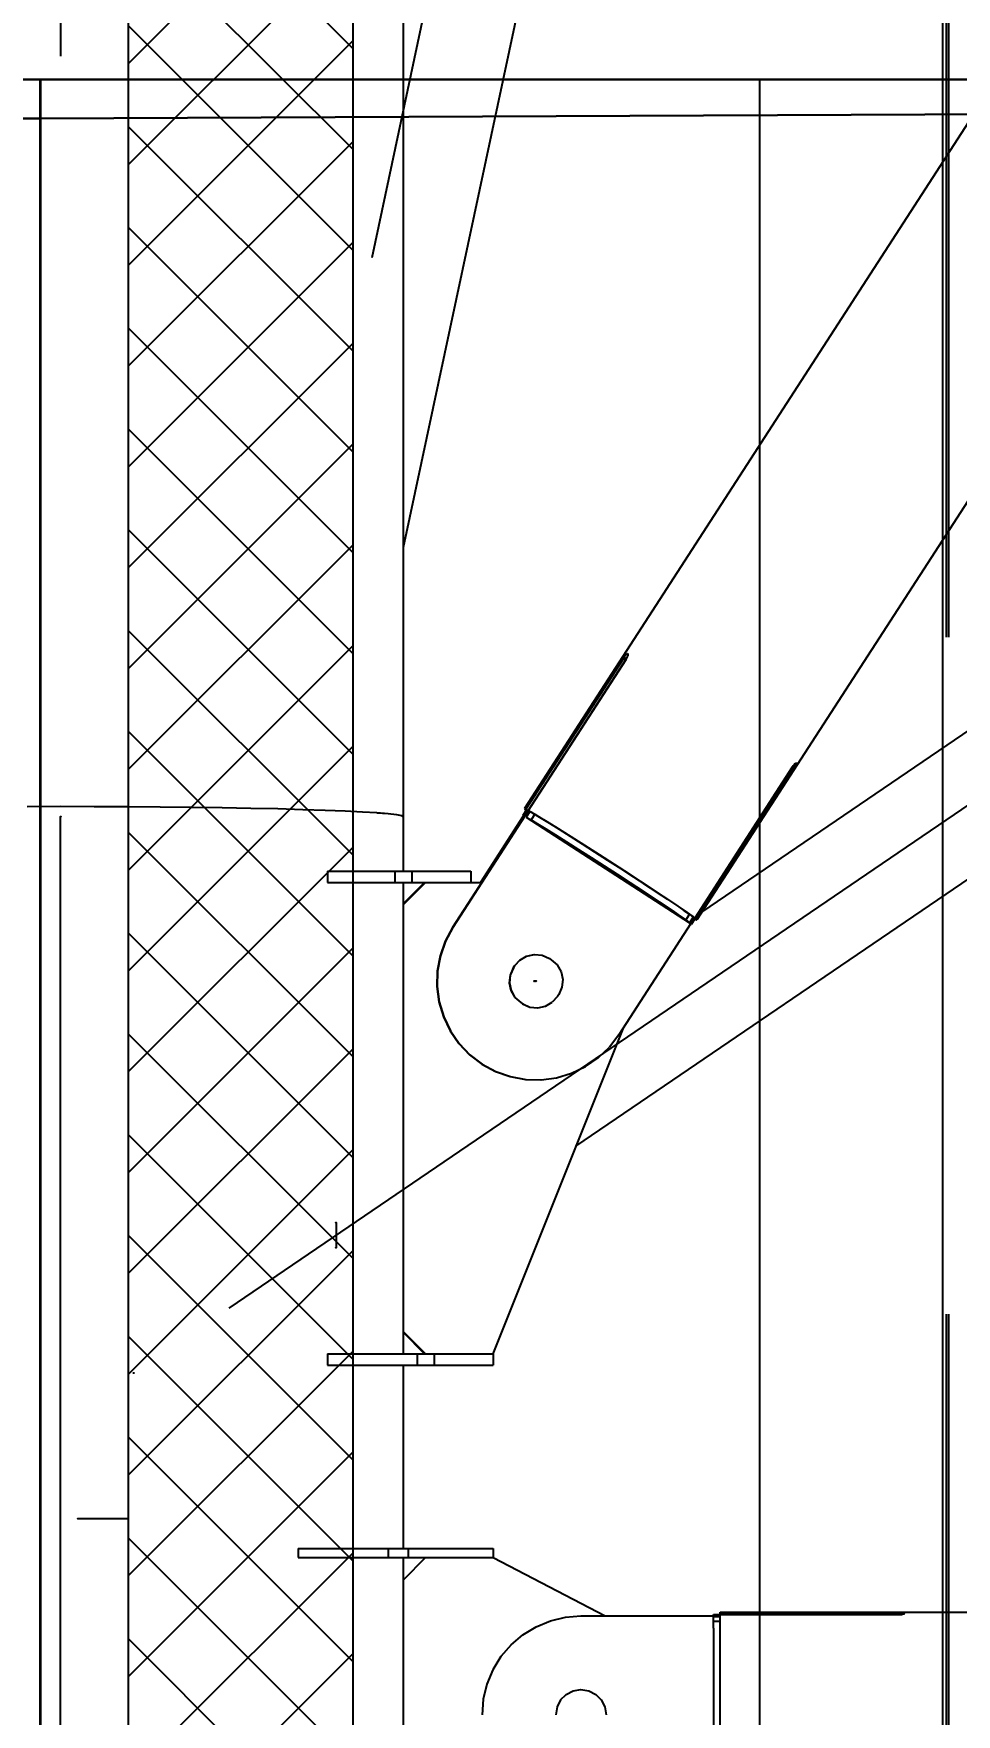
# Model space of a CAD drawing. Header units: millimetres. Extents: x 150209.93 to 150215.05, y 136675.65 to 136679.93.
# Drawn here: x 150213.5073 to 150213.5483, y 136677.7948 to 136677.8697 of the extents above; entities that cross this region are included whole.
import ezdxf

# ---------------------------------------------------------------- set-up
doc = ezdxf.new("R2010")
doc.units = ezdxf.units.MM
doc.header["$LTSCALE"] = 0.25
for name, pattern in [('CENTER', [50.8, 31.75, -6.35, 6.35, -6.35]), ('HIDDEN', [9.525, 6.35, -3.175]), ('XKITLINE00', [0]), ('XKITLINE02', [4, 2, -2])]:
    doc.linetypes.add(name, pattern=pattern)
doc.layers.add('Horizontal Surface', color=7, linetype='Continuous')
doc.layers.add('Wall', color=7, linetype='Continuous')
doc.styles.add('ROMANS', font='romans.shx')
doc.dimstyles.new('MD300', dxfattribs={"dimtxt": 2.5, "dimasz": 2.5, "dimexe": 1, "dimexo": 1, "dimgap": 0.5, "dimtad": 1, "dimdec": 1, "dimlfac": 50, "dimrnd": 0.5, "dimdsep": 46, "dimtxsty": 'ROMANS', "dimcen": 1, "dimclrd": 146, "dimclre": 146, "dimclrt": 30, "dimadec": 1, "dimazin": 2, "dimtfac": 1, "dimtdec": 1, "dimtmove": 0, "dimatfit": 1, "dimfxl": 1, "dimtolj": 1, "dimtzin": 0, "dimlwd": -1, "dimlwe": -1, "dimarcsym": 0})

# ---------------------------------------------------------------- blocks, each defined once
blk = doc.blocks.new('çatıı')
h = blk.add_hatch()
h.set_pattern_fill('ANSI37', color=1, scale=5, style=0)
h.set_pattern_definition([(135, (104746.383, -4107.69), (11.2253202, 11.2253202), []), (45, (104746.383, -4107.69), (11.2253202, -11.2253202), [])])
h.paths.add_polyline_path([(22915, 11470.27), (22965, 11470.27), (22965, 10170.27), (22915, 10170.27)])
at = {"color": 8, "linetype": 'CENTER'}
for p, q in [((22900, 12689.51), (22900, 11020.27)), ((23430, 11640.27), (22900, 10820.27)), ((23073.58, 11633.65), (22900, 10820.27)), ((23350.61, 11192.24), (22916.23, 10896.35)), ((22900, 10620.27), (22900, 11020.27)), ((23005.78, 10983.64), (23005.39, 10983.64)), ((22961.3, 10929.82), (22961.3, 10924.27)), ((22903.84, 10863.95), (22914.8, 10863.95))]:
    blk.add_line(p, q, dxfattribs=at)
at = {"color": 8, "linetype": 'XKITLINE00'}
for p, q in [((22976.2, 11603.4), (22976.2, 11020.27)), ((23283.31, 11455.4), (23003.23, 11022.07)), ((23321.66, 11430.58), (23041.58, 10997.26)), ((23006.12, 11220.42), (22976.2, 11080.2)), ((23042.72, 10999.02), (23298.66, 11173.36)), ((23014.66, 10946.89), (23313.51, 11150.46)), ((23025.76, 11055.2), (22987.23, 10995.58)), ((23025.26, 11055.52), (23003.55, 11021.94)), ((23025.8, 11055.24), (23004.09, 11021.65)), ((23025.45, 11055.82), (23025.26, 11055.52)), ((23025.26, 11055.52), (23025.76, 11055.2)), ((23025.64, 11056.08), (23025.45, 11055.82)), ((23025.45, 11055.82), (23025.95, 11055.49)), ((23025.82, 11056.31), (23025.64, 11056.08)), ((23025.97, 11055.54), (23025.8, 11055.24)), ((23025.96, 11056.47), (23025.82, 11056.31)), ((23025.96, 11056.47), (23026.07, 11056.57)), ((23026.12, 11055.83), (23025.97, 11055.54)), ((23026.08, 11056.58), (23026.18, 11056.57)), ((23026.21, 11056.1), (23026.12, 11055.83)), ((23026.18, 11056.57), (23026.24, 11056.48)), ((23026.26, 11056.32), (23026.21, 11056.1)), ((23026.24, 11056.48), (23026.26, 11056.32)), ((23062.83, 11031.27), (23041.12, 10997.68)), ((23063.18, 11030.98), (23041.47, 10997.39)), ((23062.8, 11031.23), (23063.18, 11030.98)), ((23063.03, 11031.56), (23062.83, 11031.27)), ((23063, 11031.52), (23063.37, 11031.28)), ((23063.23, 11031.81), (23063.03, 11031.56)), ((23063.37, 11031.28), (23063.18, 11030.98)), ((23063.42, 11032.01), (23063.23, 11031.81)), ((23063.54, 11031.56), (23063.37, 11031.28)), ((23063.42, 11032.01), (23063.59, 11032.15)), ((23063.68, 11031.8), (23063.54, 11031.56)), ((23063.59, 11032.15), (23063.73, 11032.22)), ((23063.79, 11032), (23063.68, 11031.8)), ((23063.73, 11032.22), (23063.82, 11032.21)), ((23063.85, 11032.12), (23063.79, 11032)), ((23063.82, 11032.21), (23063.85, 11032.14)), ((22892.53, 11022.56), (22900, 11022.58)), ((22900, 11022.58), (22907.46, 11022.56)), ((22907.46, 11022.56), (22914.86, 11022.53)), ((22914.86, 11022.53), (22922.12, 11022.48)), ((22922.12, 11022.48), (22929.16, 11022.4)), ((22929.16, 11022.4), (22935.92, 11022.3)), ((22935.92, 11022.3), (22942.33, 11022.19)), ((22942.33, 11022.19), (22948.34, 11022.05)), ((22948.34, 11022.05), (22953.88, 11021.9)), ((22953.88, 11021.9), (22958.9, 11021.73)), ((22958.9, 11021.73), (22963.35, 11021.55)), ((22963.35, 11021.55), (22967.2, 11021.36)), ((22967.2, 11021.36), (22970.39, 11021.16)), ((22970.39, 11021.16), (22972.91, 11020.94)), ((22970.39, 11021.15), (22972.91, 11020.94)), ((22972.91, 11020.94), (22972.92, 11020.94)), ((22972.91, 11020.94), (22974.73, 11020.72)), ((22972.92, 11020.94), (22974.73, 11020.72)), ((22974.73, 11020.72), (22975.83, 11020.5)), ((22974.73, 11020.72), (22975.83, 11020.5)), ((22975.83, 11020.5), (22976.2, 11020.27)), ((22975.83, 11020.5), (22976.2, 11020.27)), ((22976.2, 11020.27), (22976.2, 11008.13)), ((23004.14, 11021.61), (22987.31, 10995.58)), ((23002.96, 11020.4), (22993.42, 11005.64)), ((23003.02, 11020.35), (22993.51, 11005.64)), ((23002.84, 11020.54), (23002.83, 11020.52)), ((23002.83, 11020.52), (23002.89, 11020.44)), ((23003.65, 11021.8), (23002.84, 11020.54)), ((23002.84, 11020.54), (23002.93, 11020.52)), ((23002.89, 11020.44), (23003.18, 11020.26)), ((23003.74, 11021.78), (23002.93, 11020.52)), ((23002.93, 11020.52), (23003.1, 11020.44)), ((23003.91, 11021.7), (23003.1, 11020.44)), ((23003.1, 11020.44), (23003.23, 11020.35)), ((23003.23, 11022.07), (23003.34, 11021.94)), ((23003.23, 11022.07), (23003.55, 11021.94)), ((23003.34, 11021.94), (23003.62, 11021.76)), ((23003.55, 11021.94), (23004.05, 11021.61)), ((23004.45, 11021.42), (23003.63, 11020.16)), ((23003.63, 11020.16), (23004.69, 11019.55)), ((23003.63, 11020.16), (23039.95, 10996.66)), ((23003.65, 11021.8), (23003.74, 11021.78)), ((23003.74, 11021.78), (23003.91, 11021.7)), ((23003.91, 11021.7), (23004.05, 11021.61)), ((23004.09, 11021.65), (23004.66, 11021.33)), ((23004.09, 11021.65), (23004.45, 11021.42)), ((23004.12, 11021.63), (23004.11, 11021.61)), ((23004.11, 11021.61), (23004.14, 11021.61)), ((23004.14, 11021.61), (23004.45, 11021.41)), ((23004.45, 11021.42), (23005.51, 11020.8)), ((23004.66, 11021.33), (23006.2, 11020.41)), ((23005.51, 11020.8), (23004.69, 11019.55)), ((23005.51, 11020.8), (23006.97, 11019.93)), ((23006.2, 11020.41), (23008.24, 11019.17)), ((23006.97, 11019.93), (23008.8, 11018.8)), ((23004.69, 11019.55), (23006.16, 11018.67)), ((23006.16, 11018.67), (23007.99, 11017.54)), ((23007.99, 11017.54), (23010.15, 11016.2)), ((23008.24, 11019.17), (23010.7, 11017.64)), ((23008.8, 11018.8), (23010.96, 11017.46)), ((23010.15, 11016.2), (23012.59, 11014.67)), ((23010.7, 11017.64), (23013.52, 11015.87)), ((23010.96, 11017.46), (23013.4, 11015.93)), ((23013.4, 11015.93), (23016.05, 11014.25)), ((23013.52, 11015.87), (23016.61, 11013.91)), ((23012.59, 11014.67), (23015.24, 11012.99)), ((23015.24, 11012.99), (23018.04, 11011.2)), ((23016.05, 11014.25), (23018.85, 11012.46)), ((23016.61, 11013.91), (23019.87, 11011.82)), ((23018.85, 11012.46), (23021.74, 11010.61)), ((23018.04, 11011.2), (23020.93, 11009.35)), ((23019.87, 11011.82), (23023.21, 11009.67)), ((23020.93, 11009.35), (23023.83, 11007.47)), ((23021.74, 11010.61), (23024.65, 11008.73)), ((23023.21, 11009.67), (23026.53, 11007.51)), ((23024.65, 11008.73), (23027.5, 11006.87)), ((22959.36, 11008.13), (22991.29, 11008.14)), ((22959.36, 11008.13), (22959.36, 11005.63)), ((22959.36, 11005.63), (22991.29, 11005.64)), ((22974.35, 11008.13), (22974.35, 11005.63)), ((22976.2, 11005.63), (22976.2, 10900.63)), ((22981.01, 11005.63), (22976.2, 11000.82)), ((22981.19, 11005.63), (22976.2, 11000.65)), ((22978.17, 11008.13), (22978.17, 11005.63)), ((22991.29, 11008.14), (22991.29, 11005.64)), ((22991.29, 11005.64), (22993.71, 11005.64)), ((23023.83, 11007.47), (23026.68, 11005.61)), ((23026.53, 11007.51), (23029.72, 11005.42)), ((23026.68, 11005.61), (23029.41, 11003.82)), ((23027.5, 11006.87), (23030.22, 11005.08)), ((23029.72, 11005.42), (23032.69, 11003.46)), ((23030.22, 11005.08), (23032.77, 11003.4)), ((23029.41, 11003.82), (23031.95, 11002.14)), ((23031.95, 11002.14), (23034.24, 11000.61)), ((23032.69, 11003.46), (23035.35, 11001.69)), ((23032.77, 11003.4), (23035.06, 11001.87)), ((23035.06, 11001.87), (23037.05, 11000.53)), ((23035.35, 11001.69), (23037.61, 11000.16)), ((23041.06, 10997.72), (23024.24, 10971.69)), ((23034.24, 11000.61), (23036.23, 10999.27)), ((23036.23, 10999.27), (23037.87, 10998.14)), ((23037.05, 11000.53), (23038.69, 10999.4)), ((23037.61, 11000.16), (23039.42, 10998.92)), ((23037.87, 10998.14), (23039.12, 10997.27)), ((23038.69, 10999.4), (23039.93, 10998.53)), ((23039.93, 10998.53), (23039.12, 10997.27)), ((23039.12, 10997.27), (23039.95, 10996.66)), ((23039.42, 10998.92), (23040.7, 10998)), ((23039.93, 10998.53), (23040.76, 10997.92)), ((23040.76, 10997.92), (23039.95, 10996.66)), ((23041.1, 10997.63), (23040.29, 10996.37)), ((23041.17, 10997.55), (23040.36, 10996.29)), ((23040.7, 10998), (23041.12, 10997.68)), ((23040.76, 10997.92), (23041.12, 10997.68)), ((23040.76, 10997.91), (23041.06, 10997.72)), ((23041.04, 10997.68), (23041.47, 10997.39)), ((23041.04, 10997.68), (23041.1, 10997.63)), ((23041.1, 10997.63), (23041.17, 10997.55)), ((23041.13, 10997.48), (23041.27, 10997.39)), ((23041.27, 10997.39), (23041.58, 10997.26)), ((23041.47, 10997.39), (23041.58, 10997.26)), ((22987.23, 10995.58), (22985.59, 10992.55)), ((22987.31, 10995.58), (22985.67, 10992.55)), ((22987.23, 10995.58), (22987.31, 10995.58)), ((23040.17, 10996.33), (23040.26, 10996.29)), ((23040.22, 10996.42), (23040.29, 10996.37)), ((23040.26, 10996.29), (23040.35, 10996.27)), ((23040.29, 10996.37), (23040.36, 10996.29)), ((23040.36, 10996.29), (23040.35, 10996.27)), ((22985.59, 10992.55), (22984.44, 10989.29)), ((22985.67, 10992.55), (22984.53, 10989.29)), ((22985.59, 10992.55), (22985.67, 10992.55)), ((22983.82, 10985.89), (22983.73, 10982.44)), ((22984.44, 10989.29), (22983.82, 10985.89)), ((22983.91, 10985.89), (22983.82, 10982.44)), ((22984.53, 10989.29), (22983.91, 10985.89)), ((23000.73, 10986.6), (23000.02, 10985)), ((23000.76, 10986.6), (23000.05, 10985)), ((23001, 10987.02), (23000.73, 10986.6)), ((23000.73, 10986.6), (23000.76, 10986.6)), ((23001.03, 10987.02), (23000.76, 10986.6)), ((23002.17, 10988.33), (23001, 10987.02)), ((23001, 10987.02), (23001.03, 10987.02)), ((23002.2, 10988.33), (23001.03, 10987.02)), ((23002.17, 10988.33), (23003.69, 10989.21)), ((23002.2, 10988.33), (23003.71, 10989.21)), ((23003.69, 10989.21), (23005.4, 10989.57)), ((23003.71, 10989.21), (23005.43, 10989.57)), ((23005.4, 10989.57), (23005.42, 10989.57)), ((23005.4, 10989.57), (23005.43, 10989.57)), ((23005.43, 10989.57), (23007.17, 10989.39)), ((23007.17, 10989.39), (23008.77, 10988.68)), ((23008.77, 10988.68), (23009.19, 10988.41)), ((23009.19, 10988.41), (23010.49, 10987.24)), ((23010.49, 10987.24), (23011.37, 10985.73)), ((22983.73, 10982.44), (22984.19, 10979.02)), ((22983.82, 10982.44), (22984.28, 10979.02)), ((23000.02, 10985), (22999.84, 10983.26)), ((22999.84, 10983.26), (23000.21, 10981.54)), ((23000.05, 10985), (22999.87, 10983.26)), ((22999.87, 10983.26), (23000.24, 10981.54)), ((23011.56, 10982.27), (23010.85, 10980.67)), ((23011.37, 10985.73), (23011.74, 10984.01)), ((23011.74, 10984.01), (23011.56, 10982.27)), ((22984.19, 10979.02), (22985.18, 10975.71)), ((22984.28, 10979.02), (22985.26, 10975.71)), ((23000.21, 10981.54), (23001.09, 10980.03)), ((23000.24, 10981.54), (23001.12, 10980.03)), ((23001.09, 10980.03), (23002.39, 10978.86)), ((23001.12, 10980.03), (23002.42, 10978.86)), ((23002.39, 10978.86), (23002.81, 10978.59)), ((23002.39, 10978.86), (23002.42, 10978.86)), ((23002.42, 10978.86), (23002.84, 10978.59)), ((23002.81, 10978.59), (23004.41, 10977.88)), ((23002.81, 10978.59), (23002.84, 10978.59)), ((23002.84, 10978.59), (23004.44, 10977.88)), ((23007.89, 10978.07), (23009.41, 10978.94)), ((23010.58, 10980.25), (23009.41, 10978.94)), ((23010.85, 10980.67), (23010.58, 10980.25)), ((22985.18, 10975.71), (22986.67, 10972.6)), ((22985.26, 10975.71), (22986.76, 10972.6)), ((23004.44, 10977.88), (23006.18, 10977.7)), ((23004.45, 10977.87), (23006.15, 10977.7)), ((23006.15, 10977.7), (23006.16, 10977.7)), ((23006.15, 10977.7), (23006.18, 10977.7)), ((23006.18, 10977.7), (23007.89, 10978.07)), ((22986.67, 10972.6), (22988.63, 10969.76)), ((22986.76, 10972.6), (22988.72, 10969.76)), ((23025.12, 10973.05), (22996.18, 10900.63)), ((23024.24, 10971.69), (23022.14, 10968.95)), ((22988.63, 10969.76), (22991.01, 10967.26)), ((22988.72, 10969.76), (22991.1, 10967.26)), ((22991.01, 10967.26), (22993.75, 10965.16)), ((22991.1, 10967.26), (22993.84, 10965.16)), ((23019.64, 10966.56), (23022.14, 10968.95)), ((22993.75, 10965.16), (22996.78, 10963.52)), ((22993.84, 10965.16), (22996.87, 10963.52)), ((22996.78, 10963.52), (23000.04, 10962.37)), ((22996.87, 10963.52), (23000.13, 10962.37)), ((23013.69, 10963.11), (23016.8, 10964.6)), ((23016.8, 10964.6), (23019.64, 10966.56)), ((23000.04, 10962.37), (23003.43, 10961.75)), ((23000.13, 10962.37), (23003.52, 10961.75)), ((23003.43, 10961.75), (23006.88, 10961.67)), ((23003.52, 10961.75), (23006.97, 10961.67)), ((23006.88, 10961.67), (23006.97, 10961.67)), ((23006.88, 10961.67), (23006.89, 10961.67)), ((23006.97, 10961.67), (23010.39, 10962.12)), ((23010.39, 10962.12), (23013.69, 10963.11)), ((22976.2, 10905.62), (22981.19, 10900.63)), ((22976.2, 10905.45), (22981.01, 10900.63)), ((22959.36, 10900.63), (22996.28, 10900.63)), ((22959.36, 10900.63), (22959.36, 10898.13)), ((22979.35, 10900.63), (22979.35, 10898.13)), ((22983.16, 10900.63), (22983.16, 10898.13)), ((22996.28, 10900.63), (22996.28, 10898.14)), ((22959.36, 10898.13), (22996.28, 10898.14)), ((22976.2, 10898.13), (22976.2, 10857.27)), ((22952.88, 10857.27), (22996.23, 10857.27)), ((22952.88, 10857.27), (22952.88, 10855.27)), ((22952.88, 10855.27), (22996.23, 10855.27)), ((22972.88, 10857.27), (22972.88, 10855.27)), ((22976.2, 10855.27), (22976.2, 10850.27)), ((22981.2, 10855.27), (22976.2, 10850.27)), ((22977.34, 10857.27), (22977.34, 10855.27)), ((22996.23, 10857.27), (22996.23, 10855.27)), ((22996.23, 10855.26), (23021.18, 10842.27)), ((22976.2, 10850.27), (22976.2, 10790.27)), ((23005.81, 10839.88), (23009, 10841.2)), ((23009, 10841.2), (23012.35, 10842)), ((23012.35, 10842), (23015.8, 10842.27)), ((23015.8, 10842.27), (23046.8, 10842.27)), ((23045.3, 10842.62), (23046.8, 10842.62)), ((23045.3, 10842.27), (23045.3, 10842.62)), ((23045.3, 10842.59), (23046.8, 10842.59)), ((23045.3, 10842.49), (23046.8, 10842.49)), ((23045.3, 10842.15), (23046.8, 10842.15)), ((23045.3, 10839.58), (23045.3, 10842.15)), ((23045.3, 10841.13), (23046.8, 10841.13)), ((23046.8, 10842.61), (23046.8, 10843.12)), ((23046.8, 10843.12), (23283.2, 10843.12)), ((23046.8, 10842.91), (23086.8, 10842.91)), ((23046.8, 10798.8), (23046.8, 10842.61)), ((23046.8, 10842.61), (23086.8, 10842.61)), ((23086.8, 10842.91), (23086.8, 10842.61)), ((23086.8, 10842.91), (23087.11, 10842.91)), ((23086.8, 10842.61), (23087.11, 10842.62)), ((23087.11, 10842.91), (23087.11, 10842.62)), ((23087.11, 10842.91), (23087.39, 10842.9)), ((23087.11, 10842.62), (23087.39, 10842.65)), ((23087.39, 10842.9), (23087.63, 10842.88)), ((23087.39, 10842.65), (23087.63, 10842.71)), ((23087.63, 10842.88), (23087.8, 10842.86)), ((23087.63, 10842.71), (23087.8, 10842.78)), ((23087.8, 10842.86), (23087.88, 10842.83)), ((23087.8, 10842.78), (23087.88, 10842.8)), ((23087.88, 10842.83), (23087.88, 10842.8)), ((23000.24, 10835.83), (23002.86, 10838.07)), ((23002.86, 10838.07), (23005.81, 10839.88)), ((23045.3, 10839.58), (23045.3, 10798.4)), ((22998, 10833.21), (22996.19, 10830.26)), ((23000.24, 10835.83), (22998, 10833.21)), ((22996.19, 10830.26), (22994.87, 10827.07)), ((22994.87, 10827.07), (22994.07, 10823.72)), ((23012.5, 10824.81), (23014.06, 10825.6)), ((23014.06, 10825.6), (23015.8, 10825.87)), ((23015.8, 10825.87), (23017.53, 10825.6)), ((23017.53, 10825.6), (23019.09, 10824.81)), ((22994.07, 10823.72), (22993.8, 10820.27)), ((23010.47, 10822.01), (23010.2, 10820.27)), ((23011.26, 10823.57), (23010.47, 10822.01)), ((23011.26, 10823.57), (23012.5, 10824.81)), ((23019.09, 10824.81), (23020.33, 10823.57)), ((23020.33, 10823.57), (23021.12, 10822.01)), ((23021.12, 10822.01), (23021.4, 10820.27))]:
    blk.add_line(p, q, dxfattribs=at)
at = {"color": 116, "linetype": 'XKITLINE02', "true_color": 0x136734}
for p, q in [((23096.3, 10060.36), (23096.3, 11600.44)), ((23097.15, 10060.36), (23097.15, 11600.44)), ((23097.69, 10060.36), (23097.69, 11600.44)), ((22915, 11470.27), (22915, 10170.27)), ((22965, 11470.27), (22965, 10170.27)), ((23096.3, 10474.48), (23096.3, 11231.06)), ((23097.15, 10409.49), (23097.15, 11231.06)), ((23097.69, 10409.49), (23097.69, 11231.06)), ((23096.3, 11081.92), (23096.3, 11166.07)), ((23096.3, 11002.5), (23096.3, 11035.52)), ((23096.3, 10797.42), (23096.3, 10843.12))]:
    blk.add_line(p, q, dxfattribs=at)
at = {"color": 116, "linetype": 'HIDDEN', "true_color": 0x136734}
for p, q in [((22915, 11470.27), (22915, 10170.27)), ((22965, 11470.27), (22965, 10170.27))]:
    blk.add_line(p, q, dxfattribs=at)
at = {"color": 1}
for p, q in [((22915, 11470.27), (22915, 10170.27)), ((22965, 11470.27), (22965, 10170.27))]:
    blk.add_line(p, q, dxfattribs=at)
at = {"color": 7, "linetype": 'XKITLINE00'}
for p, q in [((23096.3, 11166.07), (23096.3, 11231.06)), ((23096.3, 11035.52), (23096.3, 11081.92)), ((23096.3, 10843.12), (23096.3, 11002.5))]:
    blk.add_line(p, q, dxfattribs=at)
at = {"color": 8, "linetype": 'XKITLINE00'}
for centre in [(22900, 11020.27), (22900, 11020.27), (23005.39, 10983.64), (23005.78, 10983.64), (22961.3, 10929.82), (22961.3, 10924.27), (22916.23, 10896.35), (22903.84, 10863.95), (22914.8, 10863.95)]:
    blk.add_circle(centre, 0.05, dxfattribs=at)
blk = doc.blocks.new('*D6')
at = {"color": 146, "transparency": 16777216}
for p, q in [((150212.86359, 136678.626031), (150213.527899, 136678.624802)), ((150212.83196, 136677.744973), (150212.83174, 136677.626088)), ((150213.556269, 136677.743633), (150213.556049, 136677.624748))]:
    blk.add_line(p, q, dxfattribs=at)
for points in [[(150212.863599, 136678.631031), (150212.86358, 136678.621031), (150212.83359, 136678.626086)], [(150213.527908, 136678.629802), (150213.527889, 136678.619802), (150213.557899, 136678.624747)]]:
    blk.add_solid(points, dxfattribs=at)
at = {"layer": 'DEFPOINTS', "color": 0, "transparency": 16777216}
for p in [(150212.83381, 136678.744971), (150213.558118, 136678.743631), (150213.557899, 136678.624747)]:
    blk.add_point(p, dxfattribs=at)
at = {"color": 30, "transparency": 16777216, "insert": (150213.19579, 136678.650416), "char_height": 0.03, "attachment_point": 5, "rotation": 359.89403, "style": 'ROMANS'}
blk.add_mtext('\\A1;36', dxfattribs=at)

msp = doc.modelspace()

# ---------------------------------------------------------------- linework, layer by layer
at = {"layer": 'Horizontal Surface', "color": 54}
for points in [[(150213.507551, 136677.720607, 0.053005), (150213.504896, 136677.720607, 0.053005), (150213.504896, 136677.867672, 0.053005), (150213.507551, 136677.867672, 0.053005)], [(150213.507551, 136677.720607, 0.055005), (150213.504896, 136677.720607, 0.055005), (150213.504896, 136677.867672, 0.055005), (150213.507551, 136677.867672, 0.055005)], [(150213.507551, 136677.865926, 0.004), (150213.507551, 136677.867672, 0.004), (150213.550207, 136677.867672, 0.004), (150213.550207, 136677.866119, 0.004)], [(150213.539564, 136677.720607, 0.047004), (150213.539578, 136677.867672, 0.047004), (150213.507563, 136677.867672, 0.055005), (150213.507551, 136677.720607, 0.055005)], [(150213.550198, 136677.720607, 0.004), (150213.550207, 136677.867672, 0.004), (150213.539564, 136677.867672, 0.047004), (150213.539549, 136677.720607, 0.047004)]]:
    msp.add_polyline3d(points, close=True, dxfattribs=at)

# ---------------------------------------------------------------- block references
at = {"xscale": 0.0002000170049888334, "yscale": 0.0002000170049888334, "zscale": 0.0002000170049888334}
msp.add_blockref('çatıı', (150208.928067, 136675.630592), dxfattribs=at)

# ---------------------------------------------------------------- dimensions: what is measured, and where the dimension line sits
dim = msp.add_aligned_dim(p1=(150212.83381, 136678.744971), p2=(150213.558118, 136678.743631), distance=-0.118885, dimstyle='MD300', override={"dimtxt": 0.03, "dimasz": 0.03, "dimgap": 0.01})
dim.commit()
dim.dimension.update_dxf_attribs({"geometry": '*D6', "text_midpoint": (150213.19579, 136678.650416)})

# ---------------------------------------------------------------- meshes
at = {"layer": 'Wall'}
mesh = msp.add_polyface(dxfattribs=at)
corners = [(150213.507551, 136677.867672), (150213.507551, 136677.867672, 0.055005), (150213.504896, 136677.867672), (150213.504896, 136677.867672, 0.055005)]
mesh.append_faces([[corners[k] for k in face] for face in [(0, 1, 3, 2)]], dxfattribs={"color": 54})
mesh = msp.add_polyface(dxfattribs=at)
corners = [(150213.550207, 136677.867672), (150213.550207, 136677.867672, 0.004), (150213.507551, 136677.867672), (150213.507551, 136677.867672, 0.004)]
mesh.append_faces([[corners[k] for k in face] for face in [(0, 1, 3, 2)]], dxfattribs={"color": 54})
mesh = msp.add_polyface(dxfattribs=at)
corners = [(150213.507551, 136677.720607, 0.053005), (150213.507551, 136677.720607, 0.055005), (150213.507551, 136677.867672, 0.053005), (150213.507551, 136677.867672, 0.055005)]
mesh.append_faces([[corners[k] for k in face] for face in [(0, 1, 3, 2)]], dxfattribs={"color": 54})
mesh = msp.add_polyface(dxfattribs=at)
corners = [(150213.507551, 136677.865926), (150213.507551, 136677.865926, 0.053005), (150213.507551, 136677.867672), (150213.507551, 136677.867672, 0.053005)]
mesh.append_faces([[corners[k] for k in face] for face in [(0, 1, 3, 2)]], dxfattribs={"color": 54})
mesh = msp.add_polyface(dxfattribs=at)
corners = [(150213.539564, 136677.867672, 0.004), (150213.539564, 136677.867672, 0.047004), (150213.507551, 136677.867672, 0.004), (150213.507551, 136677.867672, 0.055005)]
mesh.append_faces([[corners[k] for k in face] for face in [(0, 1, 3, 2)]], dxfattribs={"color": 54})
mesh = msp.add_polyface(dxfattribs=at)
corners = [(150213.550207, 136677.867672, 0.004), (150213.550207, 136677.867672, 0.004), (150213.539564, 136677.867672, 0.004), (150213.539564, 136677.867672, 0.047004)]
mesh.append_faces([[corners[k] for k in face] for face in [(0, 1, 3, 2)]], dxfattribs={"color": 54})
mesh = msp.add_polyface(dxfattribs=at)
corners = [(150213.507551, 136677.865926), (150213.507551, 136677.865926, 0.053005), (150213.504896, 136677.865926), (150213.504896, 136677.865926, 0.053005)]
mesh.append_faces([[corners[k] for k in face] for face in [(0, 1, 3, 2)]], dxfattribs={"color": 54})
mesh = msp.add_polyface(dxfattribs=at)
corners = [(150213.507551, 136677.865926), (150213.507551, 136677.865926, 0.004), (150213.550207, 136677.866119), (150213.550207, 136677.866119, 0.004)]
mesh.append_faces([[corners[k] for k in face] for face in [(0, 1, 3, 2)]], dxfattribs={"color": 54})

doc.saveas('drawing.dxf')
